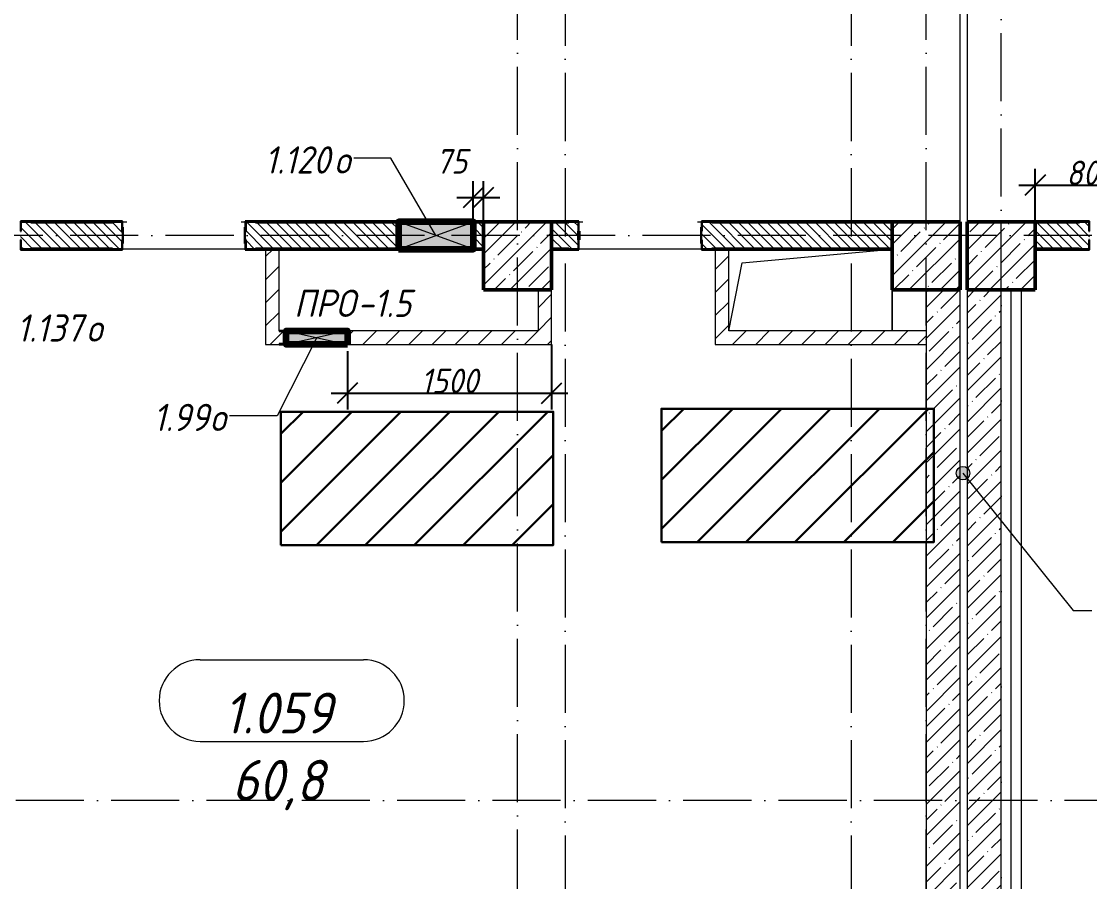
# Model space of a CAD drawing. Header units: millimetres. Extents: x -356862 to 418287, y 0 to 839748.
# Drawn here: x -111559 to -103715, y 460251 to 466570 of the extents above; entities that cross this region are included whole.
import ezdxf

# ---------------------------------------------------------------- set-up
doc = ezdxf.new("R2010")
doc.units = ezdxf.units.MM
doc.linetypes.add('50_200_ШТРИХ_1Т_ш5_п1_п1_', pattern=[700, 500, -100, 0, -100])
for name, color, linetype, lineweight in [('0) строит. леса', 20, 'Continuous', 30), ('9.7) Заделка 956 шт', 6, 'Continuous', 158), ('A-____-____-DIMS', 7, 'Continuous', 9), ('A-DETL-____-OTLN-4', 7, 'Continuous', 18), ('A-DETL-GENF-OTLN', 7, 'Continuous', 9), ('A-FLOR-____-OTLN', 7, 'Continuous', 9), ('A-GENM-____-IDEN', 7, 'Continuous', 9), ('A-GENM-____-MCUT', 7, 'Continuous', 25), ('A-GENM-____-OTLN', 7, 'Continuous', 9), ('A-GENM-____-OTLN-1', 7, 'Continuous', 25), ('A-GLAZ-____-IDEN', 7, 'Continuous', 9), ('A-GLAZ-____-OTLN', 7, 'Continuous', 9), ('A-WALL-____-MCUT-1', 7, 'Continuous', 9), ('A-WALL-____-MCUT-2', 7, 'Continuous', 50), ('A-WALL-____-PATT-1', 7, 'Continuous', 9), ('A-WALL-FNSH-MCUT-1', 7, 'Continuous', 9), ('G-____-____-TEXT', 7, 'Continuous', 9), ('I-WALL-____-OTLN', 7, 'Continuous', 9), ('S-COLS-____-MCUT', 7, 'Continuous', 50), ('S-COLS-____-OTLN', 7, 'Continuous', 9), ('S-GRID-____-OTLN-1', 7, '50_200_ШТРИХ_1Т_ш5_п1_п1_', 9)]:
    doc.layers.add(name, color=color, linetype=linetype, lineweight=lineweight)
doc.layers.add('A-AREA-IDEN-1', color=7, linetype='Continuous', lineweight=9, true_color=0x000000)
doc.styles.add('ISOCPEUR_I', font='isocpeui.ttf', dxfattribs={"width": 0.9, "height": 2.5})
doc.styles.add('ISOCPEUR_I_10', font='isocpeui.ttf', dxfattribs={"width": 0.9, "height": 180})
doc.styles.add('ISOCPEUR_I_9', font='isocpeui.ttf', dxfattribs={"width": 0.9, "height": 250})
doc.dimstyles.new('ISO-1_8_0_9К_СРЕДНИЙ_Кладочные_3', dxfattribs={"dimscale": 304.8, "dimtxt": 179.276612, "dimasz": 0.492126, "dimexe": 0.393701, "dimexo": 0, "dimgap": 0, "dimtad": 1, "dimdec": 3, "dimrnd": 0.001, "dimdsep": 46, "dimtxsty": 'ISOCPEUR_I_10', "dimblk1": 'OBLIQUE', "dimblk2": 'OBLIQUE', "dimsah": 1, "dimcen": 0.09, "dimdle": 0.393701, "dimazin": 0, "dimtfac": 1, "dimtdec": 4, "dimtix": 1, "dimtmove": 0, "dimatfit": 3, "dimfxl": 1, "dimtvp": 1, "dimtolj": 1, "dimtzin": 0, "dimarcsym": 2})
doc.dimstyles.new('ISO-1_8_0_9К_СРЕДНИЙ_Кладочные_4', dxfattribs={"dimscale": 304.8, "dimtxt": 179.276612, "dimasz": 0.492126, "dimexe": 0.393701, "dimexo": 0, "dimgap": 0, "dimtad": 1, "dimdec": 3, "dimrnd": 0.001, "dimdsep": 46, "dimtxsty": 'ISOCPEUR_I_10', "dimblk1": 'OBLIQUE', "dimblk2": 'OBLIQUE', "dimsah": 1, "dimcen": 0.09, "dimdle": 0.393701, "dimazin": 0, "dimtfac": 1, "dimtdec": 4, "dimtix": 1, "dimtmove": 1, "dimatfit": 3, "dimfxl": 1, "dimtvp": 1, "dimtolj": 1, "dimtzin": 0, "dimarcsym": 2})
pattern_1 = [(45, (-176515.07, 459015.94), (-114.04925, 114.04925), []), (45, (-176401.02, 459015.94), (-114.04925, 114.04925), [201.612, -40.322, 3.353, -36.97])]
pattern_2 = [(45, (-176515.07, 459015.94), (-84.85281, 84.85281), [])]
pattern_3 = [(135, (-176515.067, 459015.94), (-35.35534, -35.35534), [])]

# ---------------------------------------------------------------- blocks, each defined once
blk = doc.blocks.new('BSC_Колонна _Прямоугольная - 500х500-V63-АР1_План отверстий 1 этажа в осях 1-64_А-ГГ')
at = {"layer": 'S-COLS-____-OTLN'}
h = blk.add_hatch(dxfattribs=at)
h.set_pattern_fill('FP_95', color=256, style=0, pattern_type=2)
h.set_pattern_definition([(45, (-68600, -5831.04), (-114.04925, 114.04925), []), (45, (-68485.95, -5831.04), (-114.04925, 114.04925), [201.613, -40.323, 3.353, -36.97])])
h.paths.add_polyline_path([(-250, -250), (250, -250), (250, 250), (-250, 250)], flags=0)
at = {"layer": 'S-COLS-____-MCUT'}
for p, q in [((250, 250), (-250, 250)), ((-250, 250), (-250, -250)), ((250, -250), (250, 250)), ((-250, -250), (250, -250))]:
    blk.add_line(p, q, dxfattribs=at)
blk = doc.blocks.new('BSC_Колонна _Прямоугольная - 500х500-V123-АР1_План отверстий 1 этажа в осях 1-64_А-ГГ')
at = {"layer": 'S-COLS-____-OTLN'}
h = blk.add_hatch(dxfattribs=at)
h.set_pattern_fill('FP_156', color=256, style=0, pattern_type=2)
h.set_pattern_definition([(45, (-71600, -5831.04), (-114.04925, 114.04925), []), (45, (-71485.95, -5831.04), (-114.04925, 114.04925), [201.613, -40.323, 3.353, -36.97])])
h.paths.add_polyline_path([(-250, -250), (250, -250), (250, 250), (-250, 250)], flags=0)
at = {"layer": 'S-COLS-____-MCUT'}
for p, q in [((250, 250), (-250, 250)), ((-250, 250), (-250, -250)), ((250, -250), (250, 250)), ((-250, -250), (250, -250))]:
    blk.add_line(p, q, dxfattribs=at)
blk = doc.blocks.new('BSC_Колонна _Прямоугольная - 500х500-V141-АР1_План отверстий 1 этажа в осях 1-64_А-ГГ')
at = {"layer": 'S-COLS-____-OTLN'}
h = blk.add_hatch(dxfattribs=at)
h.set_pattern_fill('FP_175', color=256, style=0, pattern_type=2)
h.set_pattern_definition([(45, (-72150, -5831.04), (-114.04925, 114.04925), []), (45, (-72035.95, -5831.04), (-114.04925, 114.04925), [201.613, -40.323, 3.353, -36.97])])
h.paths.add_polyline_path([(-250, -250), (250, -250), (250, 250), (-250, 250)], flags=0)
at = {"layer": 'S-COLS-____-MCUT'}
for p, q in [((250, 250), (-250, 250)), ((-250, 250), (-250, -250)), ((250, -250), (250, 250)), ((-250, -250), (250, -250))]:
    blk.add_line(p, q, dxfattribs=at)
blk = doc.blocks.new('Фахверк_СКБ_Уголок - 200_4010-27904266-АР1_План отверстий 1 этажа в осях 1-64_А-ГГ')
at = {"layer": 'A-GENM-____-MCUT'}
for p, q in [((125, 156), (50, 156)), ((50, 156), (50, 150)), ((50, 150), (119, 150)), ((119, 150), (119, 81)), ((119, 81), (125, 81)), ((125, 81), (125, 156)), ((125, 19), (119, 19)), ((119, 19), (119, -50)), ((125, -56), (125, 19)), ((119, -50), (50, -50)), ((50, -50), (50, -56)), ((50, -56), (125, -56))]:
    blk.add_line(p, q, dxfattribs=at)
blk = doc.blocks.new('Фахверк_СКБ_Уголок - 200_4010-27904286-АР1_План отверстий 1 этажа в осях 1-64_А-ГГ')
at = {"layer": 'A-GENM-____-MCUT'}
for p, q in [((200, 156), (125, 156)), ((125, 156), (125, 81)), ((125, 81), (131, 81)), ((131, 81), (131, 150)), ((131, 150), (200, 150)), ((200, 150), (200, 156)), ((131, 19), (125, 19)), ((125, 19), (125, -56)), ((131, -50), (131, 19)), ((125, -56), (200, -56)), ((200, -50), (131, -50)), ((200, -56), (200, -50))]:
    blk.add_line(p, q, dxfattribs=at)
blk = doc.blocks.new('154_Стойка_СКБ_Уголок - СМ-2530_200-28213945-АР1_План отверстий 1 этажа в осях 1-64_А-ГГ')
at = {"layer": 'A-GENM-____-MCUT'}
for p, q in [((125, 156), (125, 81)), ((200, 156), (125, 156)), ((125, 81), (131, 81)), ((131, 81), (131, 150)), ((131, 150), (200, 150)), ((200, 150), (200, 156)), ((131, 19), (125, 19)), ((125, 19), (125, -56)), ((131, -50), (131, 19)), ((125, -56), (200, -56)), ((200, -50), (131, -50)), ((200, -56), (200, -50))]:
    blk.add_line(p, q, dxfattribs=at)
blk = doc.blocks.new('Стойка_Влож_Полоса боковая - Полоса-28213942-АР1_План отверстий 1 этажа в осях 1-64_А-ГГ')
at = {"layer": 'A-GENM-____-OTLN'}
for p, q in [((-5, 60), (0, 60)), ((-5, -60), (-5, 60)), ((0, 31), (0, -31)), ((0, -60), (-5, -60))]:
    blk.add_line(p, q, dxfattribs=at)
blk = doc.blocks.new('AR_Отверстие прямоугольное _в плите_ - AR_Отверстие прямоугольное _в плите_-V196-АР1_План отверстий 1 этажа в осях 1-64_А-ГГ')
at = {"layer": 'A-GENM-____-OTLN'}
for p, q in [((-500, 200), (600, 300)), ((-600, -300), (-500, 200)), ((600, -300), (600, 0))]:
    blk.add_line(p, q, dxfattribs=at)
blk = doc.blocks.new('AR_Отверстие прямоугольное _в стене_ - AR_Отверстие прямоугольное _в стене__ОВ-36757262-АР1_План отверстий 1 этажа в осях 1-64_А-ГГ')
at = {"layer": 'A-GLAZ-____-OTLN'}
blk.add_hatch(color=256, dxfattribs=at).paths.add_polyline_path([(225, -50), (225, 50), (-225, 50), (-225, -50), (23.7, -50)], flags=0)
at = {"layer": 'A-DETL-GENF-OTLN'}
for p, q in [((-225, 50), (225, 50)), ((225, 50), (-225, -50)), ((-225, 50), (225, -50)), ((225, 50), (-225, 50)), ((225, 50), (225, -50)), ((225, -50), (225, 50)), ((225, -50), (-225, -50)), ((-225, -50), (225, -50))]:
    blk.add_line(p, q, dxfattribs=at)
blk = doc.blocks.new('AR_Отверстие прямоугольное _в стене__БезПР - AR_Отверстие прямоугольное _в стене__БезПР-36429280-АР1_План отверстий 1 этажа в осях 1-64_А-ГГ')
at = {"layer": 'A-GLAZ-____-OTLN'}
blk.add_hatch(color=256, dxfattribs=at).paths.add_polyline_path([(-275, 100), (-275, -100), (275, -100), (275, 100)], flags=0)
at = {"layer": 'A-DETL-GENF-OTLN'}
for p, q in [((-275, -100), (-275, 100)), ((-275, 100), (275, 100)), ((275, 100), (-275, -100)), ((-275, 100), (275, -100)), ((275, 100), (-275, 100)), ((-275, 100), (-275, -100)), ((275, 100), (275, -100)), ((275, -100), (275, 100)), ((275, -100), (-275, -100)), ((-275, -100), (275, -100))]:
    blk.add_line(p, q, dxfattribs=at)
at = {"layer": 'A-GLAZ-____-OTLN'}
blk.add_line((275, 100), (-275, 100), dxfattribs=at)
blk = doc.blocks.new('154_Фахверк_СКБ_Швеллер - Тип_100_4010_1-36655149-АР1_План отверстий 1 этажа в осях 1-64_А-ГГ')
at = {"layer": 'A-GENM-____-MCUT'}
for p, q in [((175, 50), (125, 50)), ((125, 50), (125, -50)), ((128, 47), (175, 47)), ((128, -47), (128, 47)), ((175, 47), (175, 50)), ((125, -50), (175, -50)), ((175, -47), (128, -47)), ((175, -50), (175, -47))]:
    blk.add_line(p, q, dxfattribs=at)
blk = doc.blocks.new('_Oblique')
at = {"color": 0, "linetype": 'ByBlock', "lineweight": -2}
blk.add_line((-0.5, -0.5), (0.5, 0.5), dxfattribs=at)
blk = doc.blocks.new('*D13366')
at = {"layer": 'A-____-____-DIMS', "color": 0, "lineweight": -2, "transparency": 16777216}
for p, q in [((-104115.1, 465097), (-104115.1, 465486.4)), ((-103315.1, 465103), (-103315.1, 465486.4)), ((-104235.1, 465366.4), (-103195.1, 465366.4))]:
    blk.add_line(p, q, dxfattribs=at)
at = {"layer": 'Defpoints', "color": 0, "transparency": 16777216}
for p in [(-103315.1, 465366.4), (-104115.1, 465097), (-103315.1, 465103)]:
    blk.add_point(p, dxfattribs=at)
at = {"layer": 'A-____-____-DIMS', "color": 0, "lineweight": -2, "transparency": 16777216, "xscale": 150, "yscale": 150, "zscale": 150, "rotation": 180}
blk.add_blockref('_Oblique', (-104115.1, 465366.4), dxfattribs=at)
at = {"layer": 'A-____-____-DIMS', "color": 0, "lineweight": -2, "transparency": 16777216, "xscale": 150, "yscale": 150, "zscale": 150}
blk.add_blockref('_Oblique', (-103315.1, 465366.4), dxfattribs=at)
at = {"layer": 'A-____-____-DIMS', "color": 0, "transparency": 16777216, "insert": (-103715.1, 465456.4), "char_height": 180, "width": 409.578, "attachment_point": 5, "style": 'ISOCPEUR_I_10'}
blk.add_mtext('\\A1;800', dxfattribs=at)
blk = doc.blocks.new('*D13352')
at = {"layer": 'A-____-____-DIMS', "color": 0, "lineweight": -2, "transparency": 16777216}
for p, q in [((-108240.1, 465097), (-108240.1, 465395.9)), ((-108165.1, 465097), (-108165.1, 465395.9)), ((-108360.1, 465275.9), (-108045.1, 465275.9))]:
    blk.add_line(p, q, dxfattribs=at)
at = {"layer": 'Defpoints', "color": 0, "transparency": 16777216}
for p in [(-108165.1, 465275.9), (-108240.1, 465097), (-108165.1, 465097)]:
    blk.add_point(p, dxfattribs=at)
at = {"layer": 'A-____-____-DIMS', "color": 0, "lineweight": -2, "transparency": 16777216, "xscale": 150, "yscale": 150, "zscale": 150, "rotation": 180}
blk.add_blockref('_Oblique', (-108240.1, 465275.9), dxfattribs=at)
at = {"layer": 'A-____-____-DIMS', "color": 0, "lineweight": -2, "transparency": 16777216, "xscale": 150, "yscale": 150, "zscale": 150}
blk.add_blockref('_Oblique', (-108165.1, 465275.9), dxfattribs=at)
at = {"layer": 'A-____-____-DIMS', "color": 0, "transparency": 16777216, "insert": (-108516.2, 465631), "char_height": 180, "width": 273.052, "attachment_point": 1, "line_spacing_factor": 1.149209, "style": 'ISOCPEUR_I_10'}
blk.add_mtext('\\A1;75', dxfattribs=at)
blk = doc.blocks.new('*D13353')
at = {"layer": 'A-____-____-DIMS', "color": 0, "lineweight": -2, "transparency": 16777216}
for p, q in [((-107665.1, 464197), (-107665.1, 463718.8)), ((-109165.1, 464147), (-109165.1, 463718.8)), ((-109285.1, 463838.8), (-107545.1, 463838.8))]:
    blk.add_line(p, q, dxfattribs=at)
at = {"layer": 'Defpoints', "color": 0, "transparency": 16777216}
for p in [(-107665.1, 464197), (-109165.1, 464147), (-107665.1, 463838.8)]:
    blk.add_point(p, dxfattribs=at)
at = {"layer": 'A-____-____-DIMS', "color": 0, "lineweight": -2, "transparency": 16777216, "xscale": 150, "yscale": 150, "zscale": 150, "rotation": 180}
blk.add_blockref('_Oblique', (-109165.1, 463838.8), dxfattribs=at)
at = {"layer": 'A-____-____-DIMS', "color": 0, "lineweight": -2, "transparency": 16777216, "xscale": 150, "yscale": 150, "zscale": 150}
blk.add_blockref('_Oblique', (-107665.1, 463838.8), dxfattribs=at)
at = {"layer": 'A-____-____-DIMS', "color": 0, "transparency": 16777216, "insert": (-108415.1, 463928.8), "char_height": 180, "width": 504.733, "attachment_point": 5, "style": 'ISOCPEUR_I_10'}
blk.add_mtext('\\A1;1500', dxfattribs=at)
blk = doc.blocks.new('AAR_СКБ_Марка_помещения_1_5 ммп - Номер _ Площадь-27962135-АИ_План этажа_Стены_1')
at = {"layer": 'A-AREA-IDEN-1'}
for p, q in [((-2.987, 3), (3.013, 3)), ((-2.987, 0), (3.013, 0))]:
    blk.add_line(p, q, dxfattribs=at)
for centre, start, end in [((-2.987, 1.5), 90, 270), ((3.013, 1.5), 270, 90)]:
    blk.add_arc(centre, 1.5, start, end, dxfattribs=at)

msp = doc.modelspace()

# ---------------------------------------------------------------- hatches: boundary and pattern name
at = {"layer": '0) строит. леса'}
h = msp.add_hatch(dxfattribs=at)
h.set_pattern_fill('ANSI31', color=256, scale=80)
h.set_pattern_definition([(45, (-106418.4, 608763.2), (-179.60512, 179.60512), [])])
h.paths.add_polyline_path([(-106858.6271, 462744.7025), (-104858.6271, 462744.7025), (-104858.6271, 463724.7025), (-106858.6271, 463724.7025)])
h = msp.add_hatch(dxfattribs=at)
h.set_pattern_fill('ANSI31', color=256, scale=80)
h.set_pattern_definition([(45, (-109213.55, 608741.2), (-179.60512, 179.60512), [])])
h.paths.add_polyline_path([(-109653.7766, 462722.7022), (-107653.7766, 462722.7022), (-107653.7766, 463702.7022), (-109653.7766, 463702.7022)])
at = {"layer": 'A-WALL-____-PATT-1'}
h = msp.add_hatch(dxfattribs=at)
h.set_pattern_fill('FP_6', color=256, style=0, pattern_type=2)
h.set_pattern_definition(pattern_3)
h.paths.add_polyline_path([(-109909.0675, 464896.983), (-108790.0675, 464896.983), (-108790.0675, 465096.983), (-109909.0675, 465096.983), (-109909.0675, 465027.983), (-109915.0675, 465027.983), (-109915.0675, 464965.983), (-109909.0675, 464965.983), (-109909.0675, 464897.6687)], flags=0)
h.paths.add_polyline_path([(-108165.0675, 464896.983), (-108165.0675, 465096.983), (-108240.0675, 465096.983), (-108240.0675, 464896.983)], flags=0)
h.paths.add_polyline_path([(-111559.0675, 464896.983), (-110821.0675, 464896.983), (-110821.0675, 464965.983), (-110815.0675, 464965.983), (-110815.0675, 465027.983), (-110821.0675, 465027.983), (-110821.0675, 465096.983), (-111559.0675, 465096.983), (-111559.0675, 465027.983), (-111565.0675, 465027.983), (-111565.0675, 464965.983), (-111559.0675, 464965.983), (-111559.0675, 464936.983)], flags=0)
h.paths.add_polyline_path([(-113271.0675, 464896.983), (-113271.0675, 464965.983), (-113265.0675, 464965.983), (-113265.0675, 465027.983), (-113271.0675, 465027.983), (-113271.0675, 465096.983), (-113665.0675, 465096.983), (-113665.0675, 464896.983), (-113340.0675, 464896.983)], flags=0)
h = msp.add_hatch(dxfattribs=at)
h.set_pattern_fill('FP_6', color=256, style=0, pattern_type=2)
h.set_pattern_definition(pattern_3)
h.paths.add_polyline_path([(-105831.446, 464896.983), (-105165.0675, 464896.983), (-105165.0675, 465096.983), (-106559.0675, 465096.983), (-106559.0675, 465027.983), (-106565.0675, 465027.983), (-106565.0675, 464965.983), (-106559.0675, 464965.983), (-106559.0675, 464896.983), (-106490.0675, 464896.983)], flags=0)
h.paths.add_polyline_path([(-107540.0675, 464896.983), (-107471.0675, 464896.983), (-107471.0675, 464965.983), (-107465.0675, 464965.983), (-107465.0675, 465027.983), (-107471.0675, 465027.983), (-107471.0675, 465096.983), (-107665.0675, 465096.983), (-107665.0675, 464896.983)], flags=0)
h = msp.add_hatch(dxfattribs=at)
h.set_pattern_fill('FP_6', color=256, style=0, pattern_type=2)
h.set_pattern_definition(pattern_3)
h.paths.add_polyline_path([(-101615.0675, 464896.983), (-101615.0675, 465096.983), (-102009.0675, 465096.983), (-102009.0675, 465027.983), (-102015.0675, 465027.983), (-102015.0675, 464965.983), (-102009.0675, 464965.983), (-102009.0675, 464896.983), (-101940.0675, 464896.983)], flags=0)
h.paths.add_polyline_path([(-104115.0675, 464896.983), (-103721.0675, 464896.983), (-103721.0675, 464965.983), (-103715.0675, 464965.983), (-103715.0675, 465027.983), (-103721.0675, 465027.983), (-103721.0675, 465096.983), (-104115.0675, 465096.983), (-104115.0675, 465027.983)], flags=0)
h = msp.add_hatch(dxfattribs=at)
h.set_pattern_fill('FP_4', color=256, style=0, pattern_type=2)
h.set_pattern_definition(pattern_2)
h.paths.add_polyline_path([(-109665.0675, 464296.983), (-109665.0675, 464896.983), (-109765.0675, 464896.983), (-109765.0675, 464296.983)], flags=0)
h = msp.add_hatch(dxfattribs=at)
h.set_pattern_fill('FP_4', color=256, style=0, pattern_type=2)
h.set_pattern_definition(pattern_2)
h.paths.add_polyline_path([(-106365.0675, 464296.983), (-106365.0675, 464896.983), (-106465.0675, 464896.983), (-106465.0675, 464296.983)], flags=0)
h = msp.add_hatch(dxfattribs=at)
h.set_pattern_fill('FP_4', color=256, style=0, pattern_type=2)
h.set_pattern_definition(pattern_2)
h.paths.add_polyline_path([(-107665.0675, 464196.983), (-107665.0675, 464596.983), (-107765.0675, 464596.983), (-107765.0675, 464196.983)], flags=0)
h = msp.add_hatch(dxfattribs=at)
h.set_pattern_fill('FP_27', color=256, style=0, pattern_type=2)
h.set_pattern_definition(pattern_1)
h.paths.add_polyline_path([(-104665.0675, 457596.983), (-104665.0675, 464596.983), (-104915.0675, 464596.983), (-104915.0675, 457596.983)], flags=0)
h = msp.add_hatch(dxfattribs=at)
h.set_pattern_fill('FP_27', color=256, style=0, pattern_type=2)
h.set_pattern_definition(pattern_1)
h.paths.add_polyline_path([(-104365.0675, 457596.983), (-104365.0675, 464596.983), (-104615.0675, 464596.983), (-104615.0675, 457596.983)], flags=0)
h = msp.add_hatch(dxfattribs=at)
h.set_pattern_fill('FP_4', color=256, style=0, pattern_type=2)
h.set_pattern_definition(pattern_2)
h.paths.add_polyline_path([(-107765.0675, 464196.983), (-107765.0675, 464296.983), (-109165.0675, 464296.983), (-109165.0675, 464196.983)], flags=0)
h.paths.add_polyline_path([(-109765.0675, 464196.983), (-109665.0675, 464196.983), (-109665.0675, 464199.983), (-109618.0675, 464199.983), (-109618.0675, 464293.983), (-109665.0675, 464293.983), (-109665.0675, 464296.983), (-109765.0675, 464296.983), (-109765.0675, 464293.983)], flags=0)
h = msp.add_hatch(dxfattribs=at)
h.set_pattern_fill('FP_4', color=256, style=0, pattern_type=2)
h.set_pattern_definition(pattern_2)
h.paths.add_polyline_path([(-104915.0675, 464196.983), (-104915.0675, 464296.983), (-106465.0675, 464296.983), (-106465.0675, 464196.983), (-105831.446, 464196.983)], flags=0)
at = {"layer": 'G-____-____-TEXT'}
h = msp.add_hatch(color=256, dxfattribs=at)
edge = h.paths.add_edge_path(flags=0)
edge.add_arc((-104645.073, 463251.3472), 50, 0, 360)

# ---------------------------------------------------------------- linework, layer by layer
at = {"layer": '0) строит. леса'}
for points in [[(-106858.6271, 462744.7025), (-104858.6271, 462744.7025), (-104858.6271, 463724.7025), (-106858.6271, 463724.7025)], [(-109653.7766, 462722.7022), (-107653.7766, 462722.7022), (-107653.7766, 463702.7022), (-109653.7766, 463702.7022)]]:
    msp.add_lwpolyline(points, close=True, dxfattribs=at)
at = {"layer": '9.7) Заделка 956 шт'}
for points in [[(-108790.0675, 464896.983), (-108240.0675, 464896.983), (-108240.0675, 465096.983), (-108790.0675, 465096.983)], [(-109165.0675, 464196.983), (-109615.0675, 464196.983), (-109615.0675, 464296.983), (-109165.0675, 464296.983)]]:
    msp.add_lwpolyline(points, close=True, dxfattribs=at)
at = {"layer": 'A-DETL-____-OTLN-4'}
for p, q in [((-104290.0675, 457596.983), (-104290.0675, 464596.983)), ((-104215.0675, 457596.983), (-104215.0675, 464596.983))]:
    msp.add_line(p, q, dxfattribs=at)
at = {"layer": 'A-FLOR-____-OTLN'}
for p, q in [((-104665.0675, 465096.983), (-104665.0675, 467996.983)), ((-104615.0675, 467996.983), (-104615.0675, 465096.983)), ((-105165.0675, 464596.983), (-105165.0675, 464296.983))]:
    msp.add_line(p, q, dxfattribs=at)
at = {"layer": 'A-GLAZ-____-IDEN'}
for p, q in [((-108845.9393, 465563.9244), (-109117.4121, 465563.9244)), ((-108515.0675, 464996.983), (-108845.9393, 465563.9244)), ((-109390.0675, 464246.983), (-109681.5646, 463673.2093)), ((-109681.5646, 463673.2093), (-110030.4637, 463673.2093))]:
    msp.add_line(p, q, dxfattribs=at)
at = {"layer": 'A-WALL-____-MCUT-1'}
for p, q in [((-104915.0675, 464596.983), (-104915.0675, 457596.983)), ((-104665.0675, 457596.983), (-104665.0675, 464596.983)), ((-104615.0675, 464596.983), (-104615.0675, 457596.983)), ((-104365.0675, 457596.983), (-104365.0675, 464596.983))]:
    msp.add_line(p, q, dxfattribs=at)
at = {"layer": 'A-WALL-____-MCUT-2'}
for p, q in [((-110890.0675, 465096.983), (-111490.0675, 465096.983)), ((-108790.0675, 465096.983), (-109840.0675, 465096.983)), ((-108165.0675, 465096.983), (-108240.0675, 465096.983)), ((-107540.0675, 465096.983), (-107665.0675, 465096.983)), ((-105165.0675, 465096.983), (-106490.0675, 465096.983)), ((-103790.0675, 465096.983), (-104115.0675, 465096.983)), ((-107465.0675, 464965.983), (-107465.0675, 465027.983)), ((-111490.0675, 464896.983), (-110890.0675, 464896.983)), ((-109840.0675, 464896.983), (-108790.0675, 464896.983)), ((-108240.0675, 464896.983), (-108165.0675, 464896.983)), ((-107665.0675, 464896.983), (-107540.0675, 464896.983)), ((-106490.0675, 464896.983), (-105165.0675, 464896.983)), ((-104115.0675, 464896.983), (-103790.0675, 464896.983))]:
    msp.add_line(p, q, dxfattribs=at)
at = {"layer": 'A-WALL-FNSH-MCUT-1'}
for p, q in [((-109765.0675, 464896.983), (-109765.0675, 464196.983)), ((-109665.0675, 464296.983), (-109665.0675, 464896.983)), ((-106465.0675, 464896.983), (-106465.0675, 464196.983)), ((-106365.0675, 464296.983), (-106365.0675, 464896.983)), ((-107765.0675, 464596.983), (-107765.0675, 464296.983)), ((-107665.0675, 464196.983), (-107665.0675, 464596.983)), ((-107765.0675, 464296.983), (-109165.0675, 464296.983)), ((-104915.0675, 464296.983), (-106365.0675, 464296.983)), ((-109765.0675, 464196.983), (-109665.0675, 464196.983)), ((-109165.0675, 464196.983), (-107665.0675, 464196.983)), ((-106465.0675, 464196.983), (-104915.0675, 464196.983))]:
    msp.add_line(p, q, dxfattribs=at)
at = {"layer": 'G-____-____-TEXT'}
for p, q in [((-104645.073, 463251.3472), (-103837.0195, 462243.9638)), ((-103837.0195, 462243.9638), (-103698.7302, 462243.9638))]:
    msp.add_line(p, q, dxfattribs=at)
msp.add_circle((-104645.073, 463251.3472), 50, dxfattribs=at)
at = {"layer": 'I-WALL-____-OTLN'}
for p, q in [((-110815.0675, 465096.983), (-110785.0675, 465096.983)), ((-109945.0675, 465096.983), (-109915.0675, 465096.983)), ((-107465.0675, 465096.983), (-107435.0675, 465096.983)), ((-106595.0675, 465096.983), (-106565.0675, 465096.983)), ((-109915.0675, 464896.983), (-110815.0675, 464896.983)), ((-106565.0675, 464896.983), (-107465.0675, 464896.983))]:
    msp.add_line(p, q, dxfattribs=at)
at = {"layer": 'S-GRID-____-OTLN-1'}
for p, q in [((-107565.0675, 508896.9006), (-107565.0675, 454780.9128)), ((-105465.0675, 508896.9006), (-105465.0675, 454780.9128)), ((-107915.0675, 454533.3346), (-107915.0675, 469166.4803)), ((-104915.0675, 454533.3346), (-104915.0675, 469166.4803)), ((-104365.0675, 454780.9128), (-104365.0675, 469166.4803)), ((-86196.2802, 464996.983), (-181183.8377, 464996.983)), ((-72594.0078, 460846.983), (-181183.8377, 460846.983))]:
    msp.add_line(p, q, dxfattribs=at)

# ---------------------------------------------------------------- block references
at = {"layer": 'A-AREA-IDEN-1', "xscale": 199.9999999999999, "yscale": 199.9999999999999, "zscale": 199.9999999999999}
msp.add_blockref('AAR_СКБ_Марка_помещения_1_5 ммп - Номер _ Площадь-27962135-АИ_План этажа_Стены_1', (-109649.5446, 461281.3096), dxfattribs=at)
at = {"layer": 'A-GENM-____-OTLN', "rotation": 180}
msp.add_blockref('Стойка_Влож_Полоса боковая - Полоса-28213942-АР1_План отверстий 1 этажа в осях 1-64_А-ГГ', (-110815.0675, 464996.983), dxfattribs=at)
at = {"layer": 'A-GENM-____-OTLN'}
for name, p in [('Стойка_Влож_Полоса боковая - Полоса-28213942-АР1_План отверстий 1 этажа в осях 1-64_А-ГГ', (-109915.0675, 464996.983)), ('Стойка_Влож_Полоса боковая - Полоса-28213942-АР1_План отверстий 1 этажа в осях 1-64_А-ГГ', (-106565.0675, 464996.983)), ('AR_Отверстие прямоугольное _в плите_ - AR_Отверстие прямоугольное _в плите_-V196-АР1_План отверстий 1 этажа в осях 1-64_А-ГГ', (-105765.0675, 464596.983))]:
    msp.add_blockref(name, p, dxfattribs=at)
at = {"layer": 'A-GENM-____-OTLN-1'}
for name, p in [('154_Стойка_СКБ_Уголок - СМ-2530_200-28213945-АР1_План отверстий 1 этажа в осях 1-64_А-ГГ', (-111690.0675, 464946.983)), ('154_Стойка_СКБ_Уголок - СМ-2530_200-28213945-АР1_План отверстий 1 этажа в осях 1-64_А-ГГ', (-110040.0675, 464946.983)), ('154_Стойка_СКБ_Уголок - СМ-2530_200-28213945-АР1_План отверстий 1 этажа в осях 1-64_А-ГГ', (-106690.0675, 464946.983)), ('Фахверк_СКБ_Уголок - 200_4010-27904266-АР1_План отверстий 1 этажа в осях 1-64_А-ГГ', (-103840.0675, 464946.983))]:
    msp.add_blockref(name, p, dxfattribs=at)
at = {"layer": 'A-GENM-____-OTLN-1', "rotation": 180}
for name, p in [('154_Стойка_СКБ_Уголок - СМ-2530_200-28213945-АР1_План отверстий 1 этажа в осях 1-64_А-ГГ', (-110690.0675, 465046.983)), ('Фахверк_СКБ_Уголок - 200_4010-27904286-АР1_План отверстий 1 этажа в осях 1-64_А-ГГ', (-107340.0675, 465046.983)), ('154_Фахверк_СКБ_Швеллер - Тип_100_4010_1-36655149-АР1_План отверстий 1 этажа в осях 1-64_А-ГГ', (-109490.0675, 464246.983))]:
    msp.add_blockref(name, p, dxfattribs=at)
at = {"layer": 'A-GLAZ-____-OTLN', "rotation": 180}
msp.add_blockref('AR_Отверстие прямоугольное _в стене__БезПР - AR_Отверстие прямоугольное _в стене__БезПР-36429280-АР1_План отверстий 1 этажа в осях 1-64_А-ГГ', (-108515.0675, 464996.983), dxfattribs=at)
at = {"layer": 'A-GLAZ-____-OTLN'}
msp.add_blockref('AR_Отверстие прямоугольное _в стене_ - AR_Отверстие прямоугольное _в стене__ОВ-36757262-АР1_План отверстий 1 этажа в осях 1-64_А-ГГ', (-109390.0675, 464246.983), dxfattribs=at)
at = {"layer": 'S-COLS-____-OTLN'}
for name, p in [('BSC_Колонна _Прямоугольная - 500х500-V63-АР1_План отверстий 1 этажа в осях 1-64_А-ГГ', (-107915.0675, 464846.983)), ('BSC_Колонна _Прямоугольная - 500х500-V123-АР1_План отверстий 1 этажа в осях 1-64_А-ГГ', (-104915.0675, 464846.983)), ('BSC_Колонна _Прямоугольная - 500х500-V141-АР1_План отверстий 1 этажа в осях 1-64_А-ГГ', (-104365.0675, 464846.983))]:
    msp.add_blockref(name, p, dxfattribs=at)

# ---------------------------------------------------------------- texts
at = {"layer": 'A-AREA-IDEN-1', "char_height": 300, "attachment_point": 8, "line_spacing_factor": 1.139951, "style": 'ISOCPEUR_I'}
for s, insert, width in [('\\pxqc,t8.46667,16.93333,25.4,33.86667,42.33333,50.8,59.26667,67.73333,76.2,84.66667,93.13333,101.6,110.06667,118.53333,127,135.46667,143.93333,152.4,160.86667,169.33333,177.8,186.26667,194.73333,203.2,211.66667,220.13333,228.6,237.06667,245.53333,254,262.46667,270.93333;{1.059}', (-109674.9737, 461339.6395), 900), ('\\pxqc,t8.46667,16.93333,25.4,33.86667,42.33333,50.8,59.26667,67.73333,76.2,84.66667,93.13333,101.6,110.06667,118.53333,127,135.46667,143.93333,152.4,160.86667,169.33333,177.8,186.26667,194.73333,203.2,211.66667,220.13333,228.6,237.06667,245.53333,254,262.46667,270.93333;{60,8}', (-109673.9737, 460775.6915), 754)]:
    msp.add_mtext(s, dxfattribs=dict(at, insert=insert, width=width))
at = {"layer": 'A-GENM-____-IDEN', "char_height": 200, "attachment_point": 1, "style": 'ISOCPEUR_I_9'}
for s, insert, width in [('ПРО', (-109556.6297, 464598.8254), 562.784625), ('-1.5', (-109092.2859, 464598.8254), 505.063125)]:
    msp.add_mtext(s, dxfattribs=dict(at, insert=insert, width=width))
at = {"layer": 'A-GLAZ-____-IDEN', "char_height": 200, "attachment_point": 1, "style": 'ISOCPEUR_I_9'}
for s, insert, width in [('1.120', (-109772.2653, 465651.539), 620.506125), ('\\fISOCPEUR|b0|i1|c204|p34|;\\W.9;о', (-109260.2966, 465651.539), 158.734125), ('1.137', (-111592.5964, 464417.0991), 620.506125), ('\\fISOCPEUR|b0|i1|c204|p34|;\\W.9;о', (-111080.6277, 464417.0991), 158.734125), ('1.99', (-110589.9153, 463760.8239), 505.063125), ('\\fISOCPEUR|b0|i1|c204|p34|;\\W.9;о', (-110173.1966, 463760.8239), 158.734125)]:
    msp.add_mtext(s, dxfattribs=dict(at, insert=insert, width=width))

# ---------------------------------------------------------------- dimensions: what is measured, and where the dimension line sits
at = {"layer": 'A-____-____-DIMS'}
dim = msp.add_linear_dim(base=(-108165.0675, 465275.8554), p1=(-108240.0675, 465096.983), p2=(-108165.0675, 465096.983), dimstyle='ISO-1_8_0_9К_СРЕДНИЙ_Кладочные_4', override={"dimpost": '<>', "dimfxl": 75}, dxfattribs=at)
dim.commit()
dim.dimension.update_dxf_attribs({"geometry": '*D13352', "text_midpoint": (-108379.6338, 465391.0175), "dimtype": 160})
for base, p1, p2, override, picture, middle in [((-103315.0675, 465366.4178), (-104115.0675, 465096.983), (-103315.0675, 465102.983), {"dimpost": '<>', "dimfxl": 800.0225}, '*D13366', (-103715.0675, 465456.4178)), ((-107665.0675, 463838.8377), (-109165.0675, 464146.983), (-107665.0675, 464196.983), {"dimpost": '<>', "dimfxl": 1500.833102}, '*D13353', (-108415.0675, 463928.8377))]:
    dim = msp.add_linear_dim(base=base, p1=p1, p2=p2, dimstyle='ISO-1_8_0_9К_СРЕДНИЙ_Кладочные_3', override=override, dxfattribs=at)
    dim.commit()
    dim.dimension.update_dxf_attribs({"geometry": picture, "text_midpoint": middle})

doc.saveas('drawing.dxf')
